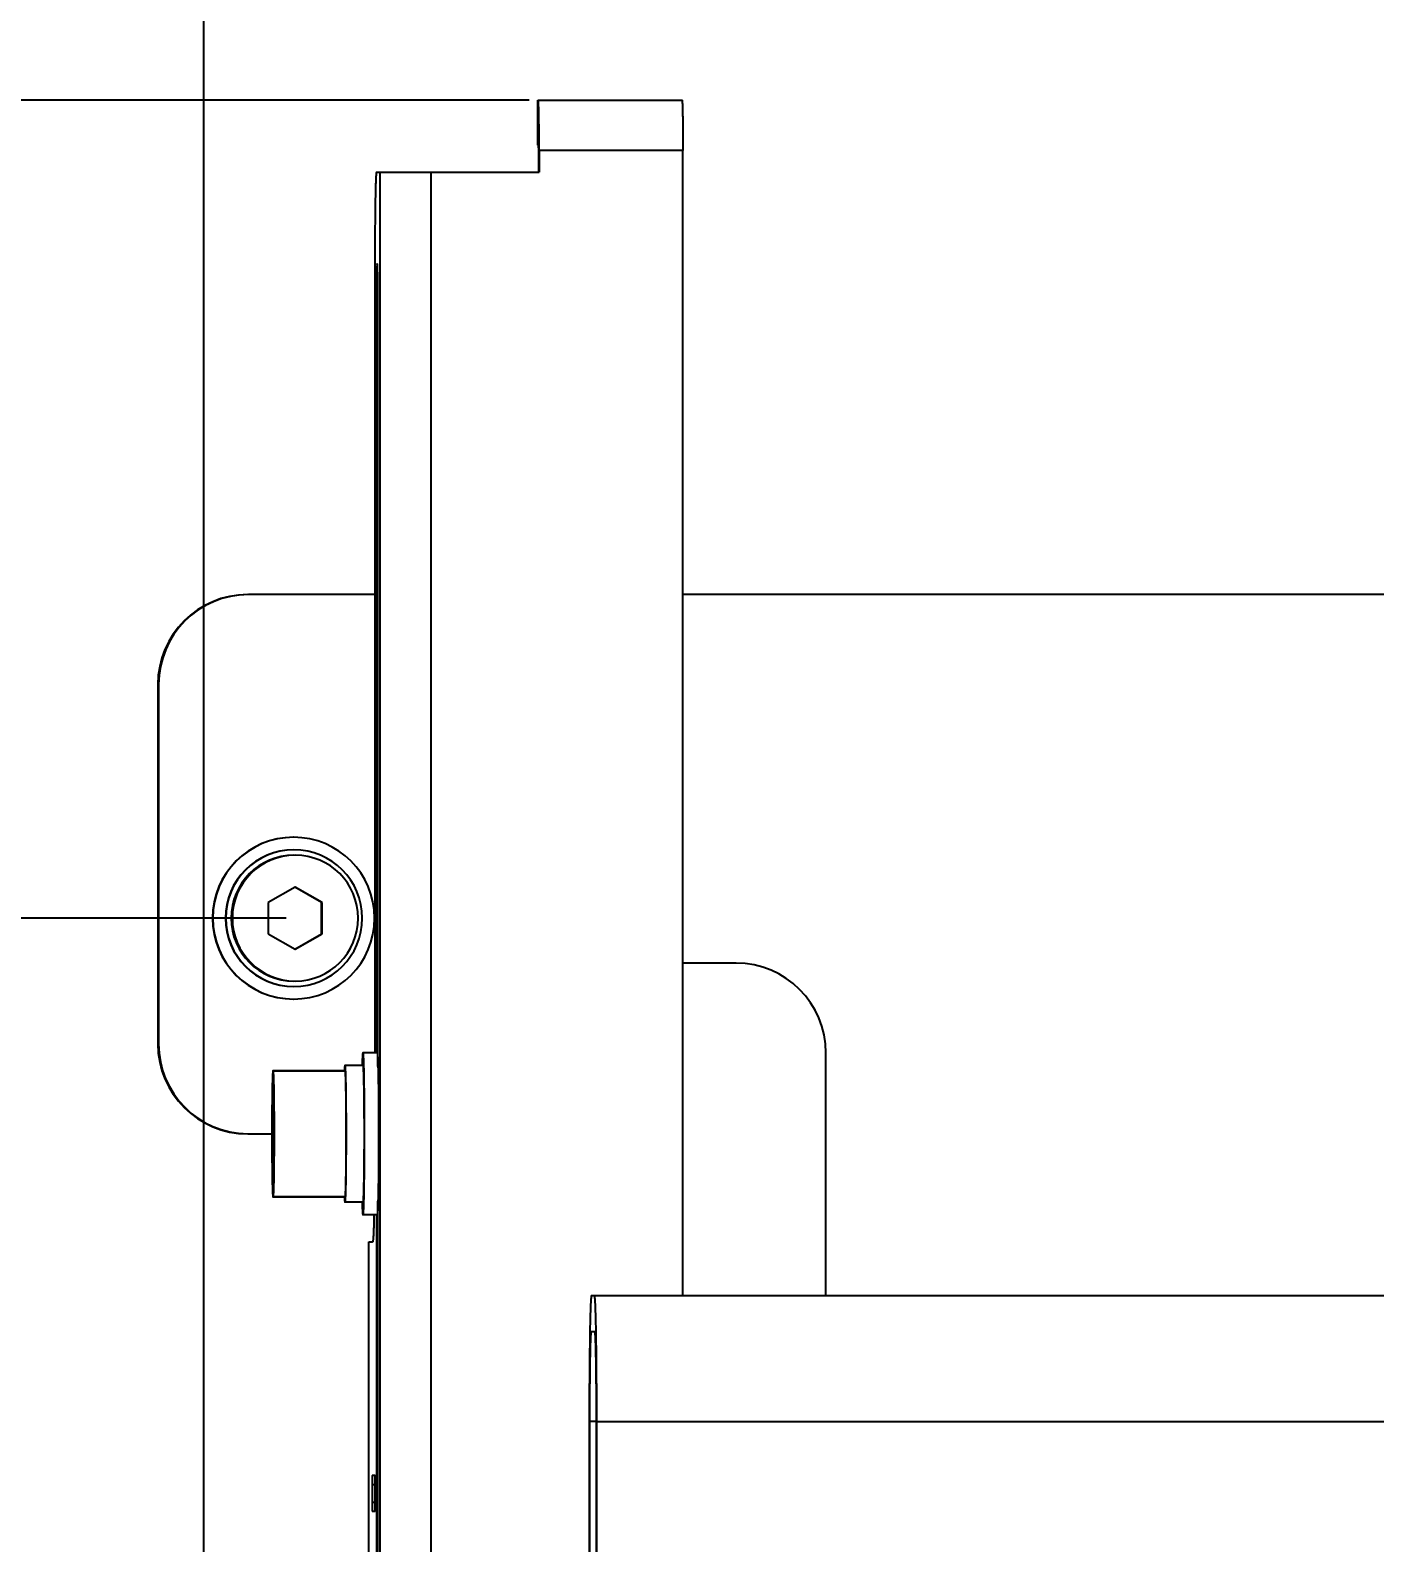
# Model space of a CAD drawing. Header units: millimetres. Extents: x 0 to 841, y 0 to 594.
# Drawn here: x 89.8 to 164.6, y 356.2 to 440.4 of the extents above; entities that cross this region are included whole.
import ezdxf

# ---------------------------------------------------------------- set-up
doc = ezdxf.new("R2010")
doc.units = ezdxf.units.MM
doc.header["$LTSCALE"] = 46.255
doc.layers.get('0').update_dxf_attribs({"linetype": 'CONTINUOUS'})
doc.layers.add('3_ALL_AXIS', color=7, linetype='CONTINUOUS')
doc.styles.get("Standard").update_dxf_attribs({"font": 'txt', "width": 0.8})
doc.dimstyles.new('DIMSTYLE_2', dxfattribs={"dimtxt": 2.5, "dimasz": 2.5, "dimexe": 2, "dimexo": 0.5, "dimtad": 1, "dimdec": 3, "dimdsep": 46, "dimtxsty": 'STANDARD', "dimblk": 'OPEN', "dimblk1": 'OPEN', "dimblk2": 'OPEN', "dimcen": 0.09, "dimadec": 0, "dimazin": 0, "dimtp": 0.5, "dimtm": 0.5, "dimtfac": 1, "dimtdec": 3, "dimtofl": 0, "dimtmove": 0, "dimatfit": 3, "dimldrblk": 'OPEN', "dimfxl": 1, "dimtolj": 1, "dimarcsym": 0})
doc.dimstyles.new('DIMSTYLE_4', dxfattribs={"dimtxt": 2.5, "dimasz": 2.5, "dimexe": 2, "dimexo": 0.5, "dimtad": 1, "dimdec": 4, "dimdsep": 46, "dimtxsty": 'STANDARD', "dimblk": 'OPEN', "dimblk1": 'OPEN', "dimblk2": 'OPEN', "dimcen": 0.09, "dimadec": 0, "dimazin": 0, "dimtp": 0.5, "dimtm": 0.5, "dimtfac": 1, "dimtdec": 4, "dimtofl": 0, "dimtmove": 0, "dimatfit": 3, "dimldrblk": 'OPEN', "dimfxl": 1, "dimtolj": 1, "dimarcsym": 0})

# ---------------------------------------------------------------- blocks, each defined once
blk = doc.blocks.new('_OPEN')
at = {"color": 0, "linetype": 'BYBLOCK'}
for p, q in [((0, 0), (-1, 0.2)), ((-1, -0.2), (0, 0)), ((-1, 0), (0, 0))]:
    blk.add_line(p, q, dxfattribs=at)
blk = doc.blocks.new('*D1')
at = {"color": 2, "linetype": 'CONTINUOUS'}
for p, q in [((99.41, 256.965), (99.41, 468.591)), ((241.389, 391.465), (241.389, 468.591)), ((99.41, 466.591), (170.399, 466.591)), ((241.389, 466.591), (170.399, 466.591))]:
    blk.add_line(p, q, dxfattribs=at)
at = {"color": 2, "linetype": 'CONTINUOUS', "xscale": 2.5, "yscale": 2.5, "zscale": 2.5, "rotation": 180}
blk.add_blockref('_OPEN', (99.41, 466.591), dxfattribs=at)
at = {"color": 2, "linetype": 'CONTINUOUS', "xscale": 2.5, "yscale": 2.5, "zscale": 2.5}
blk.add_blockref('_OPEN', (241.389, 466.591), dxfattribs=at)
at = {"color": 2, "linetype": 'CONTINUOUS', "insert": (168.399, 469.716), "char_height": 2.5, "width": 10, "attachment_point": 2, "line_spacing_factor": 0.9}
blk.add_mtext('142\\P[5.6]', dxfattribs=at)
blk = doc.blocks.new('*D6')
at = {"color": 2, "linetype": 'CONTINUOUS'}
for p, q in [((103.997, 390.965), (35.377, 390.965)), ((37.377, 390.965), (37.377, 323.715)), ((37.377, 256.465), (37.377, 323.715)), ((98.998, 256.465), (35.377, 256.465))]:
    blk.add_line(p, q, dxfattribs=at)
at = {"color": 2, "linetype": 'CONTINUOUS', "xscale": 2.5, "yscale": 2.5, "zscale": 2.5}
for p, rotation in [((37.377, 390.965), 90), ((37.377, 256.465), 270)]:
    blk.add_blockref('_OPEN', p, dxfattribs=dict(at, rotation=rotation))
at = {"color": 2, "linetype": 'CONTINUOUS', "insert": (34.252, 328.254), "char_height": 2.5, "width": 10, "attachment_point": 2, "rotation": 90, "line_spacing_factor": 0.9}
blk.add_mtext('134,5\\P[5.3]', dxfattribs=at)
blk = doc.blocks.new('*D7')
at = {"color": 2, "linetype": 'CONTINUOUS'}
for p, q in [((117.517, 436.465), (24.788, 436.465)), ((26.788, 436.465), (26.788, 298.715)), ((26.788, 160.965), (26.788, 298.715)), ((209.211, 160.965), (24.788, 160.965))]:
    blk.add_line(p, q, dxfattribs=at)
at = {"color": 2, "linetype": 'CONTINUOUS', "xscale": 2.5, "yscale": 2.5, "zscale": 2.5}
for p, rotation in [((26.788, 436.465), 90), ((26.788, 160.965), 270)]:
    blk.add_blockref('_OPEN', p, dxfattribs=dict(at, rotation=rotation))
at = {"color": 2, "linetype": 'CONTINUOUS', "insert": (23.663, 297.715), "char_height": 2.5, "width": 12, "attachment_point": 2, "rotation": 90, "line_spacing_factor": 0.9}
blk.add_mtext('275,5\\P[10.8]', dxfattribs=at)

msp = doc.modelspace()

# ---------------------------------------------------------------- linework, layer by layer
at = {"color": 7, "linetype": 'CONTINUOUS'}
for p, q in [((117.98678, 433.96521), (117.98678, 436.46521)), ((117.98678, 436.46521), (126.01538, 436.46521)), ((118.0166, 433.96521), (117.98693, 433.96521)), ((118.02184, 433.66521), (118.02184, 432.46521)), ((118.06547, 433.66521), (118.06547, 432.46521)), ((126.06425, 433.66521), (118.06547, 433.66521)), ((126.06425, 369.96521), (126.06425, 433.66521)), ((109.01375, 432.46521), (118.06547, 432.46521)), ((109.21794, 301.7336), (109.21794, 432.46521)), ((112.06638, 301.85798), (112.06638, 432.46521)), ((108.92649, 427.46521), (108.92649, 383.46521)), ((109.01375, 424.86521), (109.01375, 383.46521)), ((109.01375, 424.86521), (109.10101, 424.86521)), ((109.10101, 382.70615), (109.10101, 424.86521)), ((108.92649, 408.96521), (101.89591, 408.96521)), ((248.57357, 408.96521), (126.06425, 408.96521)), ((96.85304, 403.96521), (96.85304, 383.96521)), ((96.89667, 403.96521), (96.85304, 403.96521)), ((96.89667, 403.96521), (96.89667, 383.96521)), ((104.49675, 392.69726), (102.99698, 391.83123)), ((105.95813, 391.83123), (104.47756, 392.68617)), ((105.99653, 391.83123), (104.49675, 392.69726)), ((102.99698, 391.83123), (102.99698, 390.09918)), ((105.95813, 390.09918), (105.95813, 391.83123)), ((105.99653, 391.83123), (105.95813, 391.83123)), ((105.99653, 390.09918), (105.99653, 391.83123)), ((102.99698, 390.09918), (104.49675, 389.23316)), ((104.47756, 389.24424), (105.95813, 390.09918)), ((104.49675, 389.23316), (105.99653, 390.09918)), ((105.99653, 390.09918), (105.95813, 390.09918)), ((129.02016, 388.46521), (126.06425, 388.46521)), ((96.89667, 383.96521), (96.85304, 383.96521)), ((109.05738, 383.46521), (108.2575, 383.46521)), ((134.0194, 369.96521), (134.0194, 383.46521)), ((107.25765, 382.46521), (103.25826, 382.46521)), ((108.2575, 382.76521), (107.25765, 382.76521)), ((103.24315, 380.46521), (103.22803, 378.96521)), ((103.27338, 380.46521), (103.24315, 380.46521)), ((103.28849, 378.96521), (103.27338, 380.46521)), ((101.89591, 378.96521), (103.19718, 378.96521)), ((103.22803, 378.96521), (103.24315, 377.46521)), ((103.22803, 378.96521), (103.28849, 378.96521)), ((103.27338, 377.46521), (103.28849, 378.96521)), ((103.24315, 377.46521), (103.27338, 377.46521)), ((107.25765, 375.46521), (103.25826, 375.46521)), ((108.2575, 375.16521), (107.25765, 375.16521)), ((109.05738, 374.46521), (108.2575, 374.46521)), ((109.01375, 374.46521), (109.01375, 343.46521)), ((109.10101, 342.70615), (109.10101, 375.22427)), ((108.5997, 343.46521), (108.5997, 372.96521)), ((108.5997, 372.96521), (108.80432, 372.96521)), ((108.60013, 343.46521), (108.60013, 372.96521)), ((120.97522, 369.96521), (394.15741, 369.96521)), ((120.97522, 367.96521), (121.14974, 367.96521)), ((120.85305, 362.96521), (120.85305, 346.96521)), ((120.88796, 346.96521), (120.88796, 362.96521)), ((121.237, 362.96521), (120.88796, 362.96521)), ((121.237, 362.96521), (121.237, 334.87354)), ((121.27191, 334.87354), (121.27191, 362.96521)), ((121.27191, 362.96521), (394.23033, 362.96521)), ((108.77814, 359.46521), (108.77814, 358.46521)), ((108.77814, 359.46521), (108.95267, 359.46521)), ((108.94394, 359.96521), (108.78687, 359.96521)), ((108.95267, 358.46521), (108.95267, 359.46521)), ((108.77814, 358.46521), (108.95267, 358.46521)), ((108.78687, 357.96521), (108.94394, 357.96521))]:
    msp.add_line(p, q, dxfattribs=at)
for centre, radius, start, end in [((101.8527, 403.96563), 4.99962, 90.0048644, 180.0048637), ((101.89634, 403.96563), 4.99962, 90.0048644, 180.0048637), ((104.39591, 390.96559), 4.49966, 90.0048682, 180.0048529), ((104.40987, 390.96559), 4.49966, 90.0048682, 180.0048529), ((104.40982, 390.96553), 3.79971, 90.0048682, 180.0048529), ((104.42727, 390.96553), 3.79971, 90.0048598, 180.0048505), ((104.40911, 390.96559), 4.49966, 359.9951459, 89.9951331), ((104.42662, 390.96553), 3.79971, 359.9951495, 89.9951402), ((104.42724, 390.9655), 3.49973, 90.0048598, 180.0048505), ((104.39591, 390.96483), 4.49966, 179.9951398, 269.9951392), ((104.40987, 390.96483), 4.49966, 179.9951398, 269.9951392), ((104.40981, 390.96489), 3.79971, 179.9951398, 269.9951392), ((104.42727, 390.96489), 3.79971, 179.9951495, 269.9951402), ((104.42724, 390.96491), 3.49973, 179.9951495, 269.9951402), ((104.40911, 390.96483), 4.49966, 270.0048608, 0.0048602), ((104.42662, 390.96489), 3.79971, 270.0048598, 0.0048505), ((129.01974, 383.46563), 4.99962, 359.9951404, 89.9951315), ((101.8527, 383.96478), 4.99962, 179.9951363, 269.9951356), ((101.89634, 383.96479), 4.99963, 179.995193, 269.4950483), ((101.89591, 383.96238), 4.99717, 269.4997391, 269.9999838)]:
    msp.add_arc(centre, radius, start, end, dxfattribs=at)
for points, knots in [([(118.06547, 433.66521), (118.06547, 433.84729), (118.06487, 434.20447), (118.06259, 434.64444), (118.05983, 434.98088), (118.05738, 435.21581), (118.05456, 435.43581), (118.05137, 435.63876), (118.04787, 435.8227), (118.04408, 435.98586), (118.04059, 436.10811), (118.03761, 436.19435), (118.03544, 436.25), (118.03322, 436.29942), (118.03098, 436.3425), (118.0287, 436.37914), (118.02642, 436.40922), (118.02413, 436.43275), (118.02195, 436.44952), (118.01987, 436.45955), (118.01824, 436.464), (118.01709, 436.46521), (118.0166, 436.46521)], [0, 0, 0, 0, 0.19494964, 0.38240977, 0.47106199, 0.55517925, 0.63395192, 0.70662198, 0.77249021, 0.8309233, 0.88135987, 0.90342518, 0.92331644, 0.94098627, 0.95639288, 0.96950033, 0.98027898, 0.98870644, 0.99477012, 0.99847787, 0.99947678, 1, 1, 1, 1]), ([(126.01538, 436.46521), (126.01587, 436.46521), (126.01702, 436.464), (126.01865, 436.45955), (126.02073, 436.44952), (126.02291, 436.43275), (126.02521, 436.40922), (126.02748, 436.37914), (126.02976, 436.3425), (126.032, 436.29942), (126.03422, 436.25), (126.0364, 436.19435), (126.03937, 436.10811), (126.04286, 435.98586), (126.04665, 435.8227), (126.05016, 435.63876), (126.05334, 435.43581), (126.05617, 435.21581), (126.05861, 434.98088), (126.06137, 434.64444), (126.06365, 434.20447), (126.06425, 433.84729), (126.06425, 433.66521)], [0, 0, 0, 0, 0.00052322, 0.00152213, 0.00522988, 0.01129356, 0.01972102, 0.03049967, 0.04360712, 0.05901373, 0.07668356, 0.09657482, 0.11864013, 0.1690767, 0.22750979, 0.29337802, 0.36604808, 0.44482075, 0.52893801, 0.61759023, 0.80505036, 1, 1, 1, 1]), ([(118.0166, 433.96521), (118.01675, 433.96521), (118.01696, 433.96454), (118.01717, 433.96359), (118.01741, 433.9617), (118.01778, 433.95793), (118.0182, 433.95136), (118.01866, 433.94149), (118.01911, 433.92894), (118.01955, 433.91385), (118.01995, 433.89637), (118.02048, 433.86878), (118.02102, 433.82975), (118.02148, 433.77854), (118.02177, 433.72299), (118.02184, 433.68472), (118.02184, 433.66521)], [0, 0, 0, 0, 0.0014771, 0.00518475, 0.01124899, 0.01967662, 0.04356327, 0.07664105, 0.11859952, 0.16903846, 0.22747427, 0.29334557, 0.44479511, 0.61757238, 0.8050408, 1, 1, 1, 1]), ([(109.01375, 432.46521), (109.01288, 432.46521), (109.01082, 432.46304), (109.00912, 432.45838), (109.00697, 432.45072), (109.00392, 432.43474), (109.00028, 432.40718), (108.99622, 432.36525), (108.99214, 432.3115), (108.98808, 432.24609), (108.98407, 432.16916), (108.98011, 432.08091), (108.97622, 431.98153), (108.97092, 431.82753), (108.96468, 431.60923), (108.95791, 431.31787), (108.95165, 430.9894), (108.94597, 430.627), (108.94092, 430.23415), (108.93656, 429.81463), (108.93293, 429.37249), (108.93007, 428.91197), (108.9273, 428.27417), (108.92649, 427.79036), (108.92649, 427.46521)], [0, 0, 0, 0, 0.00052321, 0.00152212, 0.00308555, 0.00523252, 0.01129619, 0.01972364, 0.03050227, 0.04360969, 0.05901624, 0.07668602, 0.09657723, 0.11864249, 0.16907891, 0.22751182, 0.29337989, 0.36604973, 0.4448222, 0.52893923, 0.6175912, 0.70992472, 0.80505091, 1, 1, 1, 1]), ([(109.05738, 427.36521), (109.05694, 427.36521), (109.05592, 427.36413), (109.05446, 427.36016), (109.0526, 427.3512), (109.05066, 427.33623), (109.04861, 427.31521), (109.04658, 427.28836), (109.04455, 427.25565), (109.04254, 427.21719), (109.03974, 427.15468), (109.03644, 427.06295), (109.03284, 426.93722), (109.02946, 426.79154), (109.02633, 426.62731), (109.02349, 426.4461), (109.02097, 426.24968), (109.01879, 426.03992), (109.01632, 425.73952), (109.01429, 425.34669), (109.01375, 425.02778), (109.01375, 424.86521)], [0, 0, 0, 0, 0.00052324, 0.00152214, 0.0052299, 0.01129357, 0.01972102, 0.03049968, 0.04360715, 0.05901376, 0.07668357, 0.11864005, 0.16907663, 0.22750969, 0.29337797, 0.36604799, 0.4448207, 0.52893796, 0.61759019, 0.80505034, 1, 1, 1, 1]), ([(109.10101, 424.86521), (109.10101, 425.02778), (109.10047, 425.34669), (109.09844, 425.73952), (109.09597, 426.03992), (109.09379, 426.24968), (109.09127, 426.4461), (109.08843, 426.62731), (109.0853, 426.79154), (109.08192, 426.93722), (109.07832, 427.06295), (109.07502, 427.15468), (109.07222, 427.21719), (109.07021, 427.25565), (109.06818, 427.28836), (109.06615, 427.31521), (109.0641, 427.33623), (109.06216, 427.3512), (109.0603, 427.36016), (109.05884, 427.36413), (109.05782, 427.36521), (109.05738, 427.36521)], [0, 0, 0, 0, 0.19494966, 0.38240981, 0.47106204, 0.5551793, 0.63395201, 0.70662203, 0.77249031, 0.83092337, 0.88135995, 0.92331643, 0.94098624, 0.95639285, 0.96950032, 0.98027898, 0.98870643, 0.9947701, 0.99847786, 0.99947676, 1, 1, 1, 1]), ([(108.2575, 383.46521), (108.25619, 383.46521), (108.25357, 383.46051), (108.25151, 383.45253), (108.2487, 383.43805), (108.24614, 383.4186), (108.24343, 383.39337), (108.24076, 383.36272), (108.23809, 383.32655), (108.23433, 383.26752), (108.22983, 383.18039), (108.22478, 383.06017), (108.21988, 382.91953), (108.21692, 382.81902), (108.21544, 382.76547)], [0, 0, 0, 0, 0.00561666, 0.01822873, 0.03856012, 0.0667298, 0.10274693, 0.14658638, 0.19821143, 0.2575632, 0.39915091, 0.57067471, 0.7712898, 1, 1, 1, 1]), ([(108.2575, 383.46521), (108.25829, 383.46521), (108.26013, 383.46326), (108.26167, 383.45906), (108.2636, 383.45216), (108.26634, 383.43779), (108.26963, 383.41298), (108.27328, 383.37524), (108.27695, 383.32687), (108.2806, 383.268), (108.28422, 383.19877), (108.28778, 383.11934), (108.29127, 383.0299), (108.29605, 382.89129), (108.30166, 382.69483), (108.30776, 382.4326), (108.31339, 382.13698), (108.3185, 381.81082), (108.32304, 381.45725), (108.32697, 381.07969), (108.3314, 380.53897), (108.33507, 379.83187), (108.33653, 378.96521), (108.33507, 378.09854), (108.3314, 377.39145), (108.32697, 376.85073), (108.32304, 376.47316), (108.3185, 376.1196), (108.31339, 375.79343), (108.30776, 375.49782), (108.30166, 375.23559), (108.29605, 375.03912), (108.29127, 374.90052), (108.28778, 374.81108), (108.28422, 374.73165), (108.2806, 374.66242), (108.27695, 374.60355), (108.27328, 374.55517), (108.26963, 374.51743), (108.26634, 374.49263), (108.2636, 374.47825), (108.26167, 374.47136), (108.26013, 374.46716), (108.25829, 374.46521), (108.2575, 374.46521)], [0, 0, 0, 0, 0.0002616, 0.00076115, 0.00154283, 0.00261621, 0.00564816, 0.00986185, 0.01525112, 0.02180493, 0.02950804, 0.03834311, 0.04828854, 0.05932132, 0.08453948, 0.11375588, 0.14668989, 0.18302485, 0.22241114, 0.26446968, 0.30879567, 0.40252545, 0.5, 0.59747455, 0.69120433, 0.73553032, 0.77758886, 0.81697515, 0.85331011, 0.88624412, 0.91546052, 0.94067868, 0.95171146, 0.96165689, 0.97049196, 0.97819507, 0.98474888, 0.99013815, 0.99435184, 0.99738379, 0.99845717, 0.99923885, 0.9997384, 1, 1, 1, 1]), ([(109.05738, 383.46521), (109.05878, 383.46521), (109.06148, 383.46003), (109.06363, 383.45145), (109.06655, 383.43569), (109.06922, 383.41458), (109.07204, 383.38717), (109.07482, 383.35388), (109.0776, 383.31461), (109.0815, 383.25055), (109.08617, 383.15604), (109.09139, 383.02573), (109.09645, 382.8734), (109.0995, 382.76459), (109.10102, 382.70664)], [0, 0, 0, 0, 0.00551947, 0.01811452, 0.03846665, 0.06668243, 0.10276315, 0.14667983, 0.19839009, 0.25782596, 0.3995597, 0.57113784, 0.77164637, 1, 1, 1, 1]), ([(107.25765, 382.76521), (107.25697, 382.76521), (107.25538, 382.76349), (107.25407, 382.75983), (107.25241, 382.7538), (107.25006, 382.74123), (107.24724, 382.71954), (107.2441, 382.68654), (107.24095, 382.64425), (107.23781, 382.59279), (107.23471, 382.53228), (107.23281, 382.48893), (107.23185, 382.46578)], [0, 0, 0, 0, 0.00674855, 0.01974517, 0.04011959, 0.06811284, 0.14720884, 0.25714354, 0.3977401, 0.56870176, 0.76961034, 1, 1, 1, 1]), ([(107.25765, 382.76521), (107.25832, 382.76521), (107.25988, 382.76356), (107.26208, 382.75753), (107.26491, 382.74391), (107.26787, 382.72116), (107.27099, 382.68922), (107.27407, 382.64839), (107.27716, 382.59867), (107.28021, 382.54021), (107.28322, 382.47314), (107.28617, 382.39762), (107.2902, 382.28057), (107.29495, 382.11466), (107.30009, 381.89323), (107.30485, 381.6436), (107.30917, 381.36817), (107.313, 381.0696), (107.31632, 380.75077), (107.32006, 380.29416), (107.32315, 379.69706), (107.32439, 378.96521), (107.32315, 378.23336), (107.32006, 377.63625), (107.31632, 377.17965), (107.313, 376.86082), (107.30917, 376.56225), (107.30485, 376.28682), (107.30009, 376.03719), (107.29495, 375.81575), (107.2902, 375.64985), (107.28617, 375.5328), (107.28322, 375.45728), (107.28021, 375.3902), (107.27716, 375.33174), (107.27407, 375.28202), (107.27099, 375.2412), (107.26787, 375.20926), (107.26491, 375.18651), (107.26208, 375.17289), (107.25988, 375.16686), (107.25832, 375.16521), (107.25765, 375.16521)], [0, 0, 0, 0, 0.0002616, 0.00076117, 0.00261489, 0.00564682, 0.00986059, 0.01524978, 0.02180369, 0.02950677, 0.03834187, 0.04828741, 0.05932008, 0.08453827, 0.11375484, 0.14668905, 0.18302411, 0.22241044, 0.26446903, 0.30879508, 0.4025252, 0.5, 0.5974748, 0.69120492, 0.73553097, 0.77758956, 0.81697589, 0.85331095, 0.88624516, 0.91546173, 0.94067992, 0.95171259, 0.96165813, 0.97049323, 0.97819631, 0.98475022, 0.99013941, 0.99435318, 0.99738511, 0.99923883, 0.9997384, 1, 1, 1, 1]), ([(107.25765, 382.46521), (107.25826, 382.46521), (107.2597, 382.46369), (107.26173, 382.45814), (107.26434, 382.44559), (107.26706, 382.42464), (107.26993, 382.39522), (107.27278, 382.35762), (107.27562, 382.31182), (107.27843, 382.25798), (107.2812, 382.1962), (107.28392, 382.12664), (107.28763, 382.01883), (107.292, 381.86602), (107.29674, 381.66207), (107.30112, 381.43214), (107.3051, 381.17846), (107.30863, 380.90347), (107.31168, 380.6098), (107.31513, 380.18925), (107.31798, 379.63928), (107.31912, 378.96521), (107.31798, 378.29114), (107.31513, 377.74117), (107.31168, 377.32061), (107.30863, 377.02695), (107.3051, 376.75196), (107.30112, 376.49827), (107.29674, 376.26835), (107.292, 376.06439), (107.28763, 375.91159), (107.28392, 375.80378), (107.2812, 375.73422), (107.27843, 375.67244), (107.27562, 375.61859), (107.27278, 375.5728), (107.26993, 375.5352), (107.26706, 375.50578), (107.26434, 375.48483), (107.26173, 375.47228), (107.2597, 375.46673), (107.25826, 375.46521), (107.25765, 375.46521)], [0, 0, 0, 0, 0.0002616, 0.00076117, 0.00261489, 0.00564682, 0.00986059, 0.01524978, 0.02180369, 0.02950677, 0.03834187, 0.04828741, 0.05932008, 0.08453827, 0.11375484, 0.14668905, 0.18302411, 0.22241044, 0.26446903, 0.30879508, 0.4025252, 0.5, 0.5974748, 0.69120492, 0.73553097, 0.77758956, 0.81697589, 0.85331095, 0.88624516, 0.91546173, 0.94067992, 0.95171259, 0.96165813, 0.97049323, 0.97819631, 0.98475022, 0.99013941, 0.99435318, 0.99738511, 0.99923883, 0.9997384, 1, 1, 1, 1]), ([(108.2575, 382.76521), (108.25816, 382.76521), (108.25972, 382.76356), (108.26193, 382.75753), (108.26476, 382.74391), (108.26771, 382.72116), (108.27083, 382.68922), (108.27392, 382.64839), (108.27701, 382.59867), (108.28006, 382.54021), (108.28307, 382.47314), (108.28602, 382.39762), (108.29005, 382.28057), (108.29479, 382.11466), (108.29994, 381.89323), (108.30469, 381.6436), (108.30901, 381.36817), (108.31285, 381.0696), (108.31616, 380.75077), (108.31991, 380.29416), (108.323, 379.69706), (108.32424, 378.96521), (108.323, 378.23336), (108.31991, 377.63625), (108.31616, 377.17965), (108.31285, 376.86081), (108.30901, 376.56225), (108.30469, 376.28682), (108.29994, 376.03719), (108.29479, 375.81575), (108.29005, 375.64985), (108.28602, 375.5328), (108.28307, 375.45728), (108.28006, 375.3902), (108.27701, 375.33174), (108.27392, 375.28202), (108.27083, 375.2412), (108.26771, 375.20926), (108.26476, 375.18651), (108.26193, 375.17289), (108.25972, 375.16686), (108.25816, 375.16521), (108.2575, 375.16521)], [0, 0, 0, 0, 0.0002616, 0.00076115, 0.00261488, 0.00564684, 0.00986054, 0.01524983, 0.02180365, 0.02950679, 0.03834188, 0.04828734, 0.05932015, 0.08453837, 0.11375485, 0.14668895, 0.18302401, 0.22241039, 0.26446905, 0.30879516, 0.40252519, 0.5, 0.59747481, 0.69120484, 0.73553095, 0.77758961, 0.81697599, 0.85331105, 0.88624515, 0.91546163, 0.94067985, 0.95171266, 0.96165812, 0.97049321, 0.97819635, 0.98475017, 0.99013946, 0.99435316, 0.99738512, 0.99923885, 0.9997384, 1, 1, 1, 1]), ([(109.10102, 382.70664), (109.10728, 382.46681), (109.11747, 381.92673), (109.13215, 380.67958), (109.13856, 378.96521), (109.13215, 377.25083), (109.11747, 376.00369), (109.10728, 375.46361), (109.10102, 375.22377)], [0, 0, 0, 0, 0.0961797, 0.21654853, 0.5, 0.78345147, 0.9038203, 1, 1, 1, 1]), ([(107.23185, 375.46464), (107.23281, 375.44148), (107.23471, 375.39814), (107.23781, 375.33763), (107.24095, 375.28617), (107.2441, 375.24388), (107.24724, 375.21088), (107.25006, 375.18919), (107.25241, 375.17662), (107.25407, 375.17059), (107.25538, 375.16693), (107.25697, 375.16521), (107.25765, 375.16521)], [0, 0, 0, 0, 0.23038966, 0.43129824, 0.6022599, 0.74285646, 0.85279116, 0.93188716, 0.95988041, 0.98025483, 0.99325145, 1, 1, 1, 1]), ([(108.21544, 375.16494), (108.21692, 375.1114), (108.21988, 375.01089), (108.22478, 374.87024), (108.22983, 374.75003), (108.23433, 374.6629), (108.23809, 374.60387), (108.24076, 374.5677), (108.24343, 374.53704), (108.24614, 374.51181), (108.2487, 374.49237), (108.25151, 374.47789), (108.25357, 374.46991), (108.25619, 374.46521), (108.2575, 374.46521)], [0, 0, 0, 0, 0.2287102, 0.42932529, 0.60084909, 0.7424368, 0.80178857, 0.85341362, 0.89725307, 0.9332702, 0.96143988, 0.98177127, 0.99438334, 1, 1, 1, 1]), ([(108.87989, 374.46519), (108.87737, 374.35136), (108.87224, 374.13722), (108.86365, 373.83702), (108.85587, 373.61313), (108.84935, 373.45581), (108.84461, 373.35464), (108.83981, 373.26495), (108.83496, 373.1869), (108.83008, 373.12061), (108.8252, 373.06623), (108.82033, 373.02375), (108.81564, 372.99341), (108.81129, 372.97538), (108.80769, 372.96723), (108.80531, 372.96521), (108.80432, 372.96521)], [0, 0, 0, 0, 0.22698765, 0.42702865, 0.59873964, 0.67359375, 0.74093809, 0.80065812, 0.85265368, 0.8968399, 0.93314897, 0.96153422, 0.98198181, 0.994559, 0.99802941, 1, 1, 1, 1]), ([(109.10102, 375.22377), (109.0995, 375.16583), (109.09645, 375.05702), (109.09139, 374.90469), (109.08617, 374.77437), (109.0815, 374.67987), (109.0776, 374.61581), (109.07482, 374.57653), (109.07204, 374.54325), (109.06922, 374.51584), (109.06655, 374.49473), (109.06363, 374.47897), (109.06148, 374.47039), (109.05878, 374.46521), (109.05738, 374.46521)], [0, 0, 0, 0, 0.22835363, 0.42886216, 0.6004403, 0.74217404, 0.80160991, 0.85332017, 0.89723685, 0.93331757, 0.96153335, 0.98188548, 0.99448053, 1, 1, 1, 1]), ([(120.97522, 369.96521), (120.974, 369.96521), (120.97112, 369.96217), (120.96874, 369.95565), (120.96572, 369.94492), (120.96147, 369.92256), (120.95636, 369.88397), (120.95068, 369.82526), (120.94497, 369.75001), (120.93929, 369.65844), (120.93366, 369.55074), (120.92812, 369.42719), (120.92269, 369.28806), (120.91526, 369.07245), (120.90652, 368.76684), (120.89705, 368.35893), (120.88828, 367.89908), (120.88033, 367.39172), (120.87326, 366.84172), (120.86716, 366.2544), (120.86208, 365.6354), (120.85807, 364.99068), (120.85419, 364.09775), (120.85305, 363.42042), (120.85305, 362.96521)], [0, 0, 0, 0, 0.00052322, 0.00152213, 0.00308555, 0.00523252, 0.01129619, 0.01972364, 0.03050227, 0.04360968, 0.05901624, 0.07668602, 0.09657722, 0.11864249, 0.16907891, 0.22751182, 0.29337989, 0.36604973, 0.4448222, 0.52893923, 0.6175912, 0.70992472, 0.80505093, 1, 1, 1, 1]), ([(121.27191, 362.96521), (121.27191, 363.42042), (121.27077, 364.09775), (121.26689, 364.99068), (121.26288, 365.6354), (121.2578, 366.2544), (121.2517, 366.84172), (121.24463, 367.39172), (121.23668, 367.89908), (121.22792, 368.35893), (121.21844, 368.76684), (121.20971, 369.07245), (121.20228, 369.28806), (121.19684, 369.42719), (121.1913, 369.55074), (121.18568, 369.65844), (121.18, 369.75001), (121.17428, 369.82526), (121.1686, 369.88397), (121.1635, 369.92256), (121.15924, 369.94492), (121.15623, 369.95565), (121.15384, 369.96217), (121.15096, 369.96521), (121.14974, 369.96521)], [0, 0, 0, 0, 0.19494907, 0.29007528, 0.3824088, 0.47106077, 0.5551778, 0.63395027, 0.70662011, 0.77248818, 0.83092109, 0.88135751, 0.90342278, 0.92331398, 0.94098376, 0.95639032, 0.96949773, 0.98027636, 0.98870381, 0.99476748, 0.99691445, 0.99847787, 0.99947678, 1, 1, 1, 1]), ([(120.88796, 362.96521), (120.88796, 363.29036), (120.88877, 363.77417), (120.89154, 364.41197), (120.8944, 364.87249), (120.89803, 365.31463), (120.90239, 365.73415), (120.90744, 366.127), (120.91312, 366.4894), (120.91938, 366.81787), (120.92615, 367.10923), (120.93239, 367.32753), (120.9377, 367.48153), (120.94158, 367.58091), (120.94554, 367.66916), (120.94955, 367.74609), (120.95361, 367.8115), (120.95769, 367.86525), (120.96175, 367.90718), (120.9654, 367.93474), (120.96844, 367.95072), (120.97059, 367.95838), (120.97229, 367.96304), (120.97435, 367.96521), (120.97522, 367.96521)], [0, 0, 0, 0, 0.19494908, 0.29007528, 0.3824088, 0.47106077, 0.5551778, 0.63395026, 0.7066201, 0.77248817, 0.83092109, 0.88135751, 0.90342278, 0.92331399, 0.94098377, 0.95639032, 0.96949773, 0.98027637, 0.98870382, 0.99476748, 0.99691445, 0.99847788, 0.99947679, 1, 1, 1, 1]), ([(121.14974, 367.96521), (121.15062, 367.96521), (121.15267, 367.96304), (121.15437, 367.95838), (121.15652, 367.95072), (121.15957, 367.93474), (121.16321, 367.90718), (121.16727, 367.86525), (121.17135, 367.8115), (121.17541, 367.74609), (121.17943, 367.66916), (121.18338, 367.58091), (121.18727, 367.48153), (121.19257, 367.32753), (121.19881, 367.10923), (121.20558, 366.81787), (121.21184, 366.4894), (121.21752, 366.127), (121.22257, 365.73415), (121.22693, 365.31463), (121.23056, 364.87249), (121.23342, 364.41197), (121.23619, 363.77417), (121.237, 363.29036), (121.237, 362.96521)], [0, 0, 0, 0, 0.00052321, 0.00152212, 0.00308555, 0.00523252, 0.01129618, 0.01972363, 0.03050227, 0.04360968, 0.05901623, 0.07668601, 0.09657722, 0.11864249, 0.16907891, 0.22751183, 0.2933799, 0.36604974, 0.4448222, 0.52893923, 0.6175912, 0.70992472, 0.80505092, 1, 1, 1, 1]), ([(108.78687, 359.96521), (108.78662, 359.96521), (108.78628, 359.9641), (108.78593, 359.96252), (108.78552, 359.95936), (108.78512, 359.95523), (108.78471, 359.94983), (108.78412, 359.94036), (108.78343, 359.92567), (108.78268, 359.90476), (108.78196, 359.87961), (108.78128, 359.85047), (108.78066, 359.81763), (108.78009, 359.78139), (108.77939, 359.72732), (108.77873, 359.6541), (108.77825, 359.5615), (108.77814, 359.49772), (108.77814, 359.46521)], [0, 0, 0, 0, 0.00147703, 0.00518478, 0.0112489, 0.01967662, 0.03045589, 0.04356385, 0.07664158, 0.11860001, 0.16903889, 0.22747465, 0.29334591, 0.36601926, 0.44479553, 0.61757278, 0.8050417, 1, 1, 1, 1]), ([(108.95267, 359.46521), (108.95267, 359.49772), (108.95256, 359.5615), (108.95208, 359.6541), (108.95141, 359.72732), (108.95072, 359.78139), (108.95015, 359.81763), (108.94952, 359.85047), (108.94885, 359.87961), (108.94813, 359.90476), (108.94737, 359.92567), (108.94669, 359.94036), (108.9461, 359.94983), (108.94569, 359.95523), (108.94529, 359.95936), (108.94488, 359.96252), (108.94453, 359.9641), (108.94419, 359.96521), (108.94394, 359.96521)], [0, 0, 0, 0, 0.1949583, 0.38242722, 0.55520447, 0.63398074, 0.70665409, 0.77252535, 0.83096111, 0.88139999, 0.92335842, 0.95643615, 0.96954411, 0.98032338, 0.9887511, 0.99481522, 0.99852297, 1, 1, 1, 1]), ([(108.77814, 358.46521), (108.77814, 358.43269), (108.77825, 358.36891), (108.77873, 358.27632), (108.77939, 358.2031), (108.78009, 358.14903), (108.78066, 358.11279), (108.78128, 358.07994), (108.78196, 358.05081), (108.78268, 358.02566), (108.78343, 358.00475), (108.78412, 357.99006), (108.78471, 357.98059), (108.78512, 357.97519), (108.78552, 357.97105), (108.78593, 357.9679), (108.78628, 357.96632), (108.78662, 357.96521), (108.78687, 357.96521)], [0, 0, 0, 0, 0.1949583, 0.38242722, 0.55520447, 0.63398074, 0.70665409, 0.77252535, 0.83096111, 0.88139999, 0.92335842, 0.95643615, 0.96954411, 0.98032338, 0.9887511, 0.99481522, 0.99852297, 1, 1, 1, 1]), ([(108.94394, 357.96521), (108.94419, 357.96521), (108.94453, 357.96632), (108.94488, 357.9679), (108.94529, 357.97105), (108.94569, 357.97519), (108.9461, 357.98059), (108.94669, 357.99006), (108.94737, 358.00475), (108.94813, 358.02566), (108.94885, 358.05081), (108.94952, 358.07994), (108.95015, 358.11279), (108.95072, 358.14903), (108.95141, 358.2031), (108.95208, 358.27632), (108.95256, 358.36891), (108.95267, 358.43269), (108.95267, 358.46521)], [0, 0, 0, 0, 0.00147703, 0.00518478, 0.0112489, 0.01967662, 0.03045589, 0.04356385, 0.07664158, 0.11860001, 0.16903889, 0.22747465, 0.29334591, 0.36601926, 0.44479553, 0.61757278, 0.8050417, 1, 1, 1, 1])]:
    msp.add_open_spline(points, degree=3, knots=knots, dxfattribs=at)
at = {"layer": '3_ALL_AXIS', "color": 7, "linetype": 'CONTINUOUS'}
for p, q in [((103.25826, 382.46521), (107.25765, 382.46521)), ((103.25826, 375.46521), (107.25765, 375.46521))]:
    msp.add_line(p, q, dxfattribs=at)
for centre, start, end in [((104.49706, 390.9655), 90.0049312, 180.0047845), ((104.49645, 390.9655), 359.9952126, 89.9950716), ((104.49706, 390.96492), 179.9952199, 269.9950643), ((104.49645, 390.96492), 270.0049357, 0.0047801)]:
    msp.add_arc(centre, 3.49974, start, end, dxfattribs=at)
for points in [[(103.25826, 382.46521), (103.25765, 382.46521), (103.25622, 382.46369), (103.25418, 382.45814), (103.25158, 382.44559), (103.24886, 382.42464), (103.24598, 382.39522), (103.24314, 382.35762), (103.2403, 382.31182), (103.23749, 382.25798), (103.23472, 382.1962), (103.232, 382.12664), (103.22828, 382.01883), (103.22391, 381.86602), (103.21918, 381.66207), (103.2148, 381.43214), (103.21082, 381.17846), (103.20728, 380.90347), (103.20423, 380.6098), (103.20078, 380.18925), (103.19793, 379.63928), (103.1968, 378.96521), (103.19793, 378.29114), (103.20078, 377.74117), (103.20423, 377.32061), (103.20728, 377.02695), (103.21082, 376.75196), (103.2148, 376.49827), (103.21918, 376.26835), (103.22391, 376.06439), (103.22828, 375.91159), (103.232, 375.80378), (103.23472, 375.73422), (103.23749, 375.67244), (103.2403, 375.6186), (103.24314, 375.5728), (103.24598, 375.5352), (103.24886, 375.50578), (103.25158, 375.48483), (103.25418, 375.47228), (103.25622, 375.46673), (103.25765, 375.46521), (103.25826, 375.46521)], [(103.25826, 382.46521), (103.25887, 382.46521), (103.26031, 382.46369), (103.26234, 382.45814), (103.26495, 382.44559), (103.26767, 382.42464), (103.27054, 382.39522), (103.27339, 382.35762), (103.27623, 382.31182), (103.27904, 382.25798), (103.28181, 382.1962), (103.28453, 382.12664), (103.28824, 382.01883), (103.29261, 381.86602), (103.29735, 381.66207), (103.30173, 381.43214), (103.30571, 381.17846), (103.30924, 380.90347), (103.31229, 380.6098), (103.31574, 380.18925), (103.31859, 379.63928), (103.31973, 378.96521), (103.31859, 378.29114), (103.31574, 377.74117), (103.31229, 377.32061), (103.30924, 377.02695), (103.30571, 376.75196), (103.30173, 376.49827), (103.29735, 376.26835), (103.29261, 376.06439), (103.28824, 375.91159), (103.28453, 375.80378), (103.28181, 375.73422), (103.27904, 375.67244), (103.27623, 375.6186), (103.27339, 375.5728), (103.27054, 375.5352), (103.26767, 375.50578), (103.26495, 375.48483), (103.26234, 375.47228), (103.26031, 375.46673), (103.25887, 375.46521), (103.25826, 375.46521)]]:
    msp.add_open_spline(points, degree=3, knots=[0, 0, 0, 0, 0.0002616, 0.00076118, 0.00261492, 0.00564679, 0.00986064, 0.01524973, 0.02180371, 0.02950683, 0.03834181, 0.04828751, 0.05931998, 0.0845383, 0.11375497, 0.14668913, 0.18302408, 0.22241033, 0.26446896, 0.30879514, 0.40252521, 0.5, 0.59747479, 0.69120486, 0.73553104, 0.77758967, 0.81697592, 0.85331087, 0.88624503, 0.9154617, 0.94068002, 0.95171249, 0.96165819, 0.97049317, 0.97819629, 0.98475027, 0.99013936, 0.99435321, 0.99738508, 0.99923882, 0.9997384, 1, 1, 1, 1], dxfattribs=at)

# ---------------------------------------------------------------- dimensions: what is measured, and where the dimension line sits
at = {"color": 2, "linetype": 'CONTINUOUS'}
for base, p1, p2, angle, dimstyle, picture, middle in [((99.41025, 466.5912), (241.38863, 390.96521), (99.41025, 256.46521), 180, 'DIMSTYLE_2', '*D1', (170.39944, 466.5912)), ((26.7876, 436.46521), (209.71103, 160.96521), (118.0166, 436.46521), 90, 'DIMSTYLE_2', '*D7', (26.7876, 298.71521)), ((37.37719, 390.96521), (99.49752, 256.46521), (104.49675, 390.96521), 90, 'DIMSTYLE_4', '*D6', (37.37719, 328.25398))]:
    dim = msp.add_linear_dim(base=base, p1=p1, p2=p2, angle=angle, dimstyle=dimstyle, dxfattribs=at)
    dim.commit()
    dim.dimension.update_dxf_attribs({"geometry": picture, "text_midpoint": middle, "dimtype": 160})

doc.saveas('drawing.dxf')
